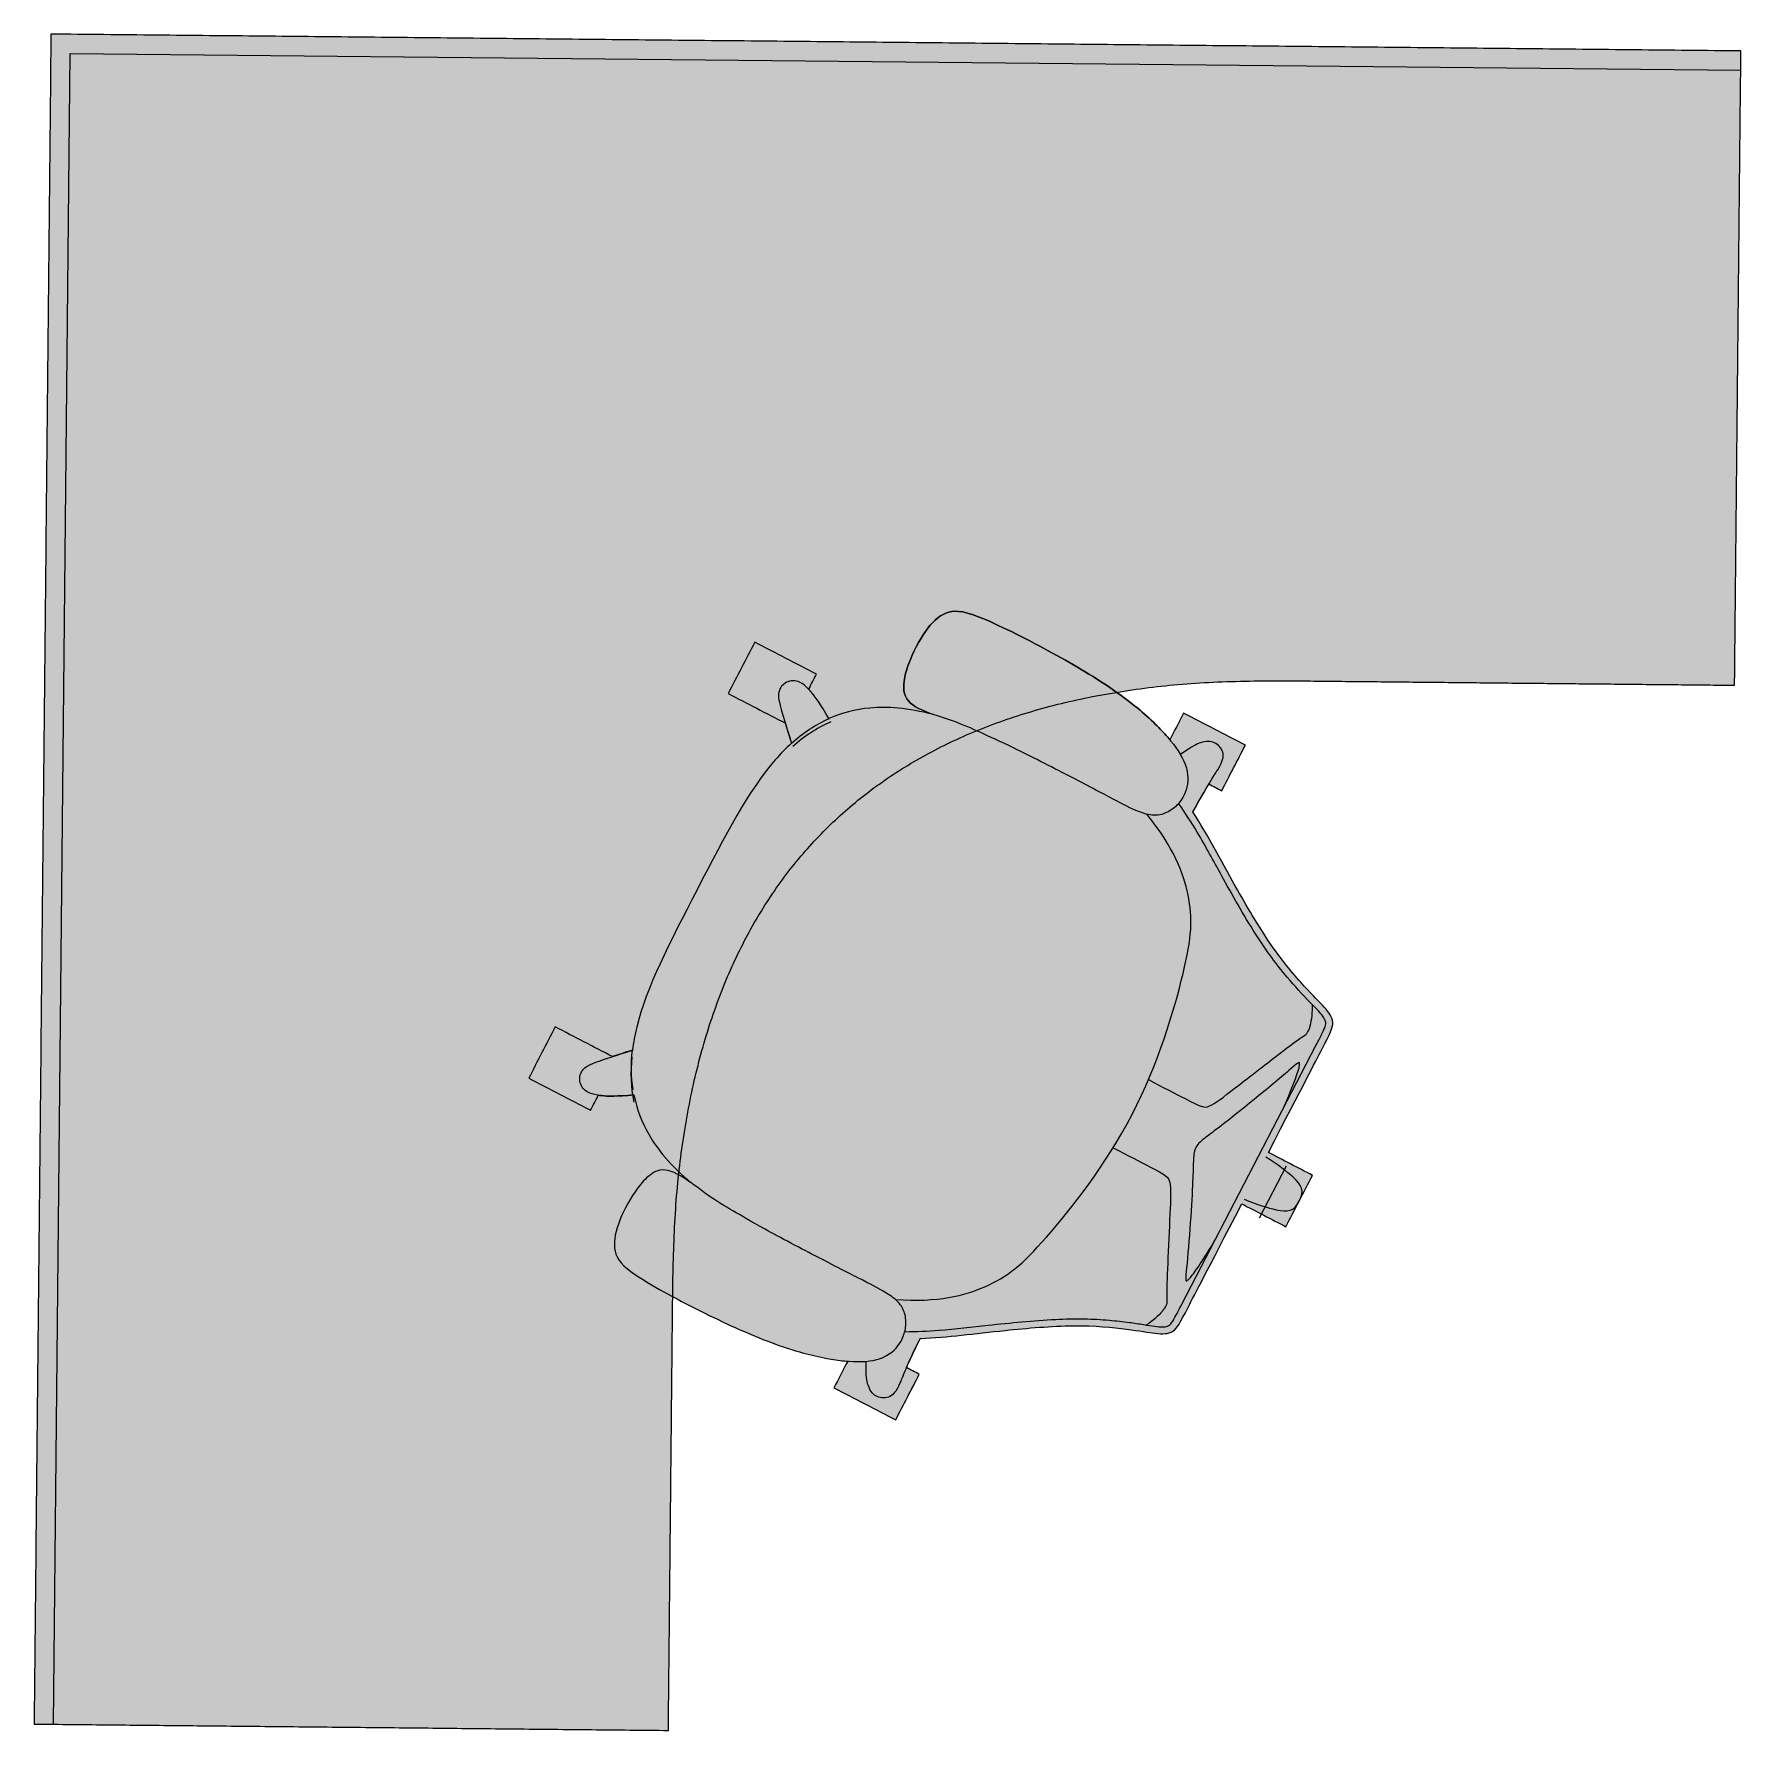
# Model space of a CAD drawing. Header units: metres. Extents: x -17 to 580, y -130 to 19.
# Drawn here: x 293.58 to 295.137, y -19.826 to -18.269 of the extents above; entities that cross this region are included whole.
import ezdxf

# ---------------------------------------------------------------- set-up
doc = ezdxf.new("R2010")
doc.units = ezdxf.units.M
doc.linetypes.add('Style Black Lines', pattern=[0])
doc.linetypes.add('Style Black Lines_2', pattern=[0])
doc.layers.add('Imported blocks', color=7, linetype='Continuous', true_color=0x7a8bf7)
doc.layers.add('Walls', color=7, linetype='Continuous', true_color=0xc7c7c7)

# ---------------------------------------------------------------- blocks, each defined once
blk = doc.blocks.new('Corner work desk_1')
at = {"layer": 'Imported blocks', "transparency": 33554483}
h = blk.add_hatch(color=256, dxfattribs=at)
edge = h.paths.add_edge_path(flags=0)
edge.add_spline(control_points=[(-0.7708, 0.7708), (-0.7708, 0), (-0.7708, -0.7708)], knot_values=[0, 0, 0, 1, 1, 1], degree=2, periodic=0)
edge.add_spline(control_points=[(-0.7708, -0.7708), (-0.762, -0.7708), (-0.7532, -0.7708)], knot_values=[0, 0, 0, 1, 1, 1], degree=2, periodic=0)
edge.add_spline(control_points=[(-0.7532, -0.7708), (-0.4727, -0.7708), (-0.1922, -0.7708)], knot_values=[0, 0, 0, 1, 1, 1], degree=2, periodic=0)
edge.add_spline(control_points=[(-0.1922, -0.7708), (-0.1922, -0.5643), (-0.1922, -0.3578)], knot_values=[0, 0, 0, 1, 1, 1], degree=2, periodic=0)
edge.add_spline(control_points=[(-0.1922, -0.3578), (-0.1922, 0.1922), (0.3578, 0.1922)], knot_values=[0, 0, 0, 1, 1, 1], degree=2, periodic=0)
edge.add_spline(control_points=[(0.3578, 0.1922), (0.5643, 0.1922), (0.7708, 0.1922)], knot_values=[0, 0, 0, 1, 1, 1], degree=2, periodic=0)
edge.add_spline(control_points=[(0.7708, 0.1922), (0.7708, 0.4727), (0.7708, 0.7532)], knot_values=[0, 0, 0, 1, 1, 1], degree=2, periodic=0)
edge.add_spline(control_points=[(0.7708, 0.7532), (0.7708, 0.762), (0.7708, 0.7708)], knot_values=[0, 0, 0, 1, 1, 1], degree=2, periodic=0)
edge.add_spline(control_points=[(0.7708, 0.7708), (0, 0.7708), (-0.7708, 0.7708)], knot_values=[0, 0, 0, 1, 1, 1], degree=2, periodic=0)
at = {"layer": 'Imported blocks', "linetype": 'Style Black Lines'}
blk.add_lwpolyline([(-0.7532, -0.7708), (-0.7532, 0.7532), (0.7708, 0.7532)], dxfattribs=at)
at = {"layer": 'Imported blocks'}
for points in [[(-0.7708, 0.7708), (-0.7708, 0), (-0.7708, -0.7708)], [(0.7708, 0.7708), (0, 0.7708), (-0.7708, 0.7708)], [(0.7708, 0.7532), (0.7708, 0.762), (0.7708, 0.7708)], [(0.7708, 0.1922), (0.7708, 0.4727), (0.7708, 0.7532)], [(-0.1922, -0.3578), (-0.1922, 0.1922), (0.3578, 0.1922)], [(0.3578, 0.1922), (0.5643, 0.1922), (0.7708, 0.1922)], [(-0.1922, -0.7708), (-0.1922, -0.5643), (-0.1922, -0.3578)], [(-0.7708, -0.7708), (-0.762, -0.7708), (-0.7532, -0.7708)], [(-0.7532, -0.7708), (-0.4727, -0.7708), (-0.1922, -0.7708)]]:
    blk.add_open_spline(points, degree=2, dxfattribs=at)
blk = doc.blocks.new('Office chair')
at = {"layer": 'Imported blocks', "transparency": 33554483}
h = blk.add_hatch(color=256, dxfattribs=at)
edge = h.paths.add_edge_path(flags=0)
edge.add_spline(control_points=[(0.3192, 0.0393), (0.3284, 0.0393), (0.3375, 0.0393), (0.3466, 0.0393)], knot_values=[0, 0, 0, 0, 1, 1, 1, 1], degree=3, periodic=0)
edge.add_spline(control_points=[(0.3466, 0.0393), (0.3466, 0.0605), (0.3466, 0.0817), (0.3466, 0.1028)], knot_values=[0, 0, 0, 0, 1, 1, 1, 1], degree=3, periodic=0)
edge.add_spline(control_points=[(0.3466, 0.1028), (0.331, 0.1028), (0.3154, 0.1028), (0.2998, 0.1028)], knot_values=[0, 0, 0, 0, 1, 1, 1, 1], degree=3, periodic=0)
edge.add_spline(control_points=[(0.2998, 0.1028), (0.2998, 0.0984), (0.2998, 0.094), (0.2998, 0.0895)], knot_values=[0, 0, 0, 0, 1, 1, 1, 1], degree=3, periodic=0)
edge.add_spline(control_points=[(0.2998, 0.0895), (0.2934, 0.0891), (0.2842, 0.0887), (0.2704, 0.0883)], knot_values=[0, 0, 0, 0, 1, 1, 1, 1], degree=3, periodic=0)
edge.add_spline(control_points=[(0.2704, 0.0883), (0.2574, 0.1111), (0.2441, 0.1297), (0.2281, 0.1541)], knot_values=[0, 0, 0, 0, 1, 1, 1, 1], degree=3, periodic=0)
edge.add_spline(control_points=[(0.2281, 0.1541), (0.2172, 0.1706), (0.2051, 0.1898), (0.1959, 0.2071)], knot_values=[0, 0, 0, 0, 1, 1, 1, 1], degree=3, periodic=0)
edge.add_spline(control_points=[(0.1959, 0.2071), (0.1867, 0.2245), (0.1804, 0.2401), (0.1762, 0.2516)], knot_values=[0, 0, 0, 0, 1, 1, 1, 1], degree=3, periodic=0)
edge.add_spline(control_points=[(0.1762, 0.2516), (0.172, 0.2632), (0.1698, 0.2706), (0.1675, 0.2767)], knot_values=[0, 0, 0, 0, 1, 1, 1, 1], degree=3, periodic=0)
edge.add_spline(control_points=[(0.1675, 0.2767), (0.1652, 0.2829), (0.1627, 0.2876), (0.1586, 0.29)], knot_values=[0, 0, 0, 0, 1, 1, 1, 1], degree=3, periodic=0)
edge.add_spline(control_points=[(0.1586, 0.29), (0.1544, 0.2924), (0.1485, 0.2924), (0.1328, 0.2924)], knot_values=[0, 0, 0, 0, 1, 1, 1, 1], degree=3, periodic=0)
edge.add_spline(control_points=[(0.1328, 0.2924), (0.1187, 0.2924), (0.0967, 0.2924), (0.0264, 0.2924)], knot_values=[0, 0, 0, 0, 1, 1, 1, 1], degree=3, periodic=0)
edge.add_spline(control_points=[(0.0264, 0.2924), (0.0264, 0.3075), (0.0264, 0.3227), (0.0264, 0.3378)], knot_values=[0, 0, 0, 0, 1, 1, 1, 1], degree=3, periodic=0)
edge.add_spline(control_points=[(0.0264, 0.3378), (0.0088, 0.3378), (-0.0088, 0.3378), (-0.0264, 0.3378)], knot_values=[0, 0, 0, 0, 1, 1, 1, 1], degree=3, periodic=0)
edge.add_spline(control_points=[(-0.0264, 0.3378), (-0.0264, 0.3227), (-0.0264, 0.3075), (-0.0264, 0.2924)], knot_values=[0, 0, 0, 0, 1, 1, 1, 1], degree=3, periodic=0)
edge.add_spline(control_points=[(-0.0264, 0.2924), (-0.0967, 0.2924), (-0.1187, 0.2924), (-0.1328, 0.2924)], knot_values=[0, 0, 0, 0, 1, 1, 1, 1], degree=3, periodic=0)
edge.add_spline(control_points=[(-0.1328, 0.2924), (-0.1485, 0.2924), (-0.1544, 0.2924), (-0.1586, 0.29)], knot_values=[0, 0, 0, 0, 1, 1, 1, 1], degree=3, periodic=0)
edge.add_spline(control_points=[(-0.1586, 0.29), (-0.1627, 0.2876), (-0.1652, 0.2829), (-0.1675, 0.2767)], knot_values=[0, 0, 0, 0, 1, 1, 1, 1], degree=3, periodic=0)
edge.add_spline(control_points=[(-0.1675, 0.2767), (-0.1698, 0.2706), (-0.172, 0.2632), (-0.1762, 0.2516)], knot_values=[0, 0, 0, 0, 1, 1, 1, 1], degree=3, periodic=0)
edge.add_spline(control_points=[(-0.1762, 0.2516), (-0.1804, 0.2401), (-0.1867, 0.2245), (-0.1959, 0.2071)], knot_values=[0, 0, 0, 0, 1, 1, 1, 1], degree=3, periodic=0)
edge.add_spline(control_points=[(-0.1959, 0.2071), (-0.2051, 0.1898), (-0.2172, 0.1706), (-0.2281, 0.1541)], knot_values=[0, 0, 0, 0, 1, 1, 1, 1], degree=3, periodic=0)
edge.add_spline(control_points=[(-0.2281, 0.1541), (-0.2441, 0.1297), (-0.2574, 0.1111), (-0.2704, 0.0883)], knot_values=[0, 0, 0, 0, 1, 1, 1, 1], degree=3, periodic=0)
edge.add_spline(control_points=[(-0.2704, 0.0883), (-0.2842, 0.0887), (-0.2934, 0.0891), (-0.2998, 0.0895)], knot_values=[0, 0, 0, 0, 1, 1, 1, 1], degree=3, periodic=0)
edge.add_spline(control_points=[(-0.2998, 0.0895), (-0.2998, 0.094), (-0.2998, 0.0984), (-0.2998, 0.1028)], knot_values=[0, 0, 0, 0, 1, 1, 1, 1], degree=3, periodic=0)
edge.add_spline(control_points=[(-0.2998, 0.1028), (-0.3154, 0.1028), (-0.331, 0.1028), (-0.3466, 0.1028)], knot_values=[0, 0, 0, 0, 1, 1, 1, 1], degree=3, periodic=0)
edge.add_spline(control_points=[(-0.3466, 0.1028), (-0.3466, 0.0817), (-0.3466, 0.0605), (-0.3466, 0.0393)], knot_values=[0, 0, 0, 0, 1, 1, 1, 1], degree=3, periodic=0)
edge.add_spline(control_points=[(-0.3466, 0.0393), (-0.3375, 0.0393), (-0.3284, 0.0393), (-0.3192, 0.0393)], knot_values=[0, 0, 0, 0, 1, 1, 1, 1], degree=3, periodic=0)
edge.add_spline(control_points=[(-0.3192, 0.0393), (-0.3196, 0.0384), (-0.32, 0.0375), (-0.3204, 0.0366)], knot_values=[0, 0, 0, 0, 1, 1, 1, 1], degree=3, periodic=0)
edge.add_spline(control_points=[(-0.3204, 0.0366), (-0.3223, 0.0317), (-0.3241, 0.0265), (-0.3257, 0.0213)], knot_values=[0, 0, 0, 0, 1, 1, 1, 1], degree=3, periodic=0)
edge.add_spline(control_points=[(-0.3257, 0.0213), (-0.3278, 0.0144), (-0.3296, 0.0074), (-0.3312, 0.0001)], knot_values=[0, 0, 0, 0, 1, 1, 1, 1], degree=3, periodic=0)
edge.add_spline(control_points=[(-0.3312, 0.0001), (-0.3333, -0.0098), (-0.335, -0.0201), (-0.3363, -0.0312)], knot_values=[0, 0, 0, 0, 1, 1, 1, 1], degree=3, periodic=0)
edge.add_spline(control_points=[(-0.3363, -0.0312), (-0.3386, -0.0504), (-0.3399, -0.0719), (-0.3403, -0.0966)], knot_values=[0, 0, 0, 0, 1, 1, 1, 1], degree=3, periodic=0)
edge.add_spline(control_points=[(-0.3403, -0.0966), (-0.3408, -0.1213), (-0.3404, -0.1492), (-0.3386, -0.1665)], knot_values=[0, 0, 0, 0, 1, 1, 1, 1], degree=3, periodic=0)
edge.add_spline(control_points=[(-0.3386, -0.1665), (-0.3367, -0.1838), (-0.3334, -0.1905), (-0.3278, -0.1952)], knot_values=[0, 0, 0, 0, 1, 1, 1, 1], degree=3, periodic=0)
edge.add_spline(control_points=[(-0.3278, -0.1952), (-0.3222, -0.1999), (-0.3144, -0.2027), (-0.3044, -0.204)], knot_values=[0, 0, 0, 0, 1, 1, 1, 1], degree=3, periodic=0)
edge.add_spline(control_points=[(-0.3044, -0.204), (-0.2944, -0.2054), (-0.2822, -0.2054), (-0.2713, -0.204)], knot_values=[0, 0, 0, 0, 1, 1, 1, 1], degree=3, periodic=0)
edge.add_spline(control_points=[(-0.2713, -0.204), (-0.2654, -0.2033), (-0.2599, -0.2021), (-0.2552, -0.2005)], knot_values=[0, 0, 0, 0, 1, 1, 1, 1], degree=3, periodic=0)
edge.add_spline(control_points=[(-0.2552, -0.2005), (-0.2513, -0.1991), (-0.2479, -0.1973), (-0.2454, -0.195)], knot_values=[0, 0, 0, 0, 1, 1, 1, 1], degree=3, periodic=0)
edge.add_spline(control_points=[(-0.2454, -0.195), (-0.24, -0.1901), (-0.2388, -0.1831), (-0.2393, -0.1739)], knot_values=[0, 0, 0, 0, 1, 1, 1, 1], degree=3, periodic=0)
edge.add_spline(control_points=[(-0.2393, -0.1739), (-0.2395, -0.1702), (-0.24, -0.1663), (-0.2406, -0.1622)], knot_values=[0, 0, 0, 0, 1, 1, 1, 1], degree=3, periodic=0)
edge.add_spline(control_points=[(-0.2406, -0.1622), (-0.2348, -0.1868), (-0.2279, -0.2032), (-0.219, -0.217)], knot_values=[0, 0, 0, 0, 1, 1, 1, 1], degree=3, periodic=0)
edge.add_spline(control_points=[(-0.219, -0.217), (-0.2118, -0.2282), (-0.2032, -0.2377), (-0.1933, -0.2456)], knot_values=[0, 0, 0, 0, 1, 1, 1, 1], degree=3, periodic=0)
edge.add_spline(control_points=[(-0.1933, -0.2456), (-0.2017, -0.2587), (-0.2053, -0.2659), (-0.2075, -0.2716)], knot_values=[0, 0, 0, 0, 1, 1, 1, 1], degree=3, periodic=0)
edge.add_spline(control_points=[(-0.2075, -0.2716), (-0.2079, -0.2725), (-0.2082, -0.2734), (-0.2085, -0.2743)], knot_values=[0, 0, 0, 0, 1, 1, 1, 1], degree=3, periodic=0)
edge.add_spline(control_points=[(-0.2085, -0.2743), (-0.2137, -0.2743), (-0.2189, -0.2743), (-0.224, -0.2743)], knot_values=[0, 0, 0, 0, 1, 1, 1, 1], degree=3, periodic=0)
edge.add_spline(control_points=[(-0.224, -0.2743), (-0.224, -0.2955), (-0.224, -0.3166), (-0.224, -0.3378)], knot_values=[0, 0, 0, 0, 1, 1, 1, 1], degree=3, periodic=0)
edge.add_spline(control_points=[(-0.224, -0.3378), (-0.2065, -0.3378), (-0.1889, -0.3378), (-0.1713, -0.3378)], knot_values=[0, 0, 0, 0, 1, 1, 1, 1], degree=3, periodic=0)
edge.add_spline(control_points=[(-0.1713, -0.3378), (-0.1713, -0.3182), (-0.1713, -0.2986), (-0.1713, -0.279)], knot_values=[0, 0, 0, 0, 1, 1, 1, 1], degree=3, periodic=0)
edge.add_spline(control_points=[(-0.1713, -0.279), (-0.1677, -0.2755), (-0.1632, -0.2711), (-0.1576, -0.2656)], knot_values=[0, 0, 0, 0, 1, 1, 1, 1], degree=3, periodic=0)
edge.add_spline(control_points=[(-0.1576, -0.2656), (-0.1512, -0.268), (-0.1444, -0.2701), (-0.1372, -0.2718)], knot_values=[0, 0, 0, 0, 1, 1, 1, 1], degree=3, periodic=0)
edge.add_spline(control_points=[(-0.1372, -0.2718), (-0.1012, -0.2806), (-0.0562, -0.2806), (0, -0.2806)], knot_values=[0, 0, 0, 0, 1, 1, 1, 1], degree=3, periodic=0)
edge.add_spline(control_points=[(0, -0.2806), (0.0562, -0.2806), (0.1012, -0.2806), (0.1372, -0.2718)], knot_values=[0, 0, 0, 0, 1, 1, 1, 1], degree=3, periodic=0)
edge.add_spline(control_points=[(0.1372, -0.2718), (0.1444, -0.2701), (0.1512, -0.268), (0.1576, -0.2656)], knot_values=[0, 0, 0, 0, 1, 1, 1, 1], degree=3, periodic=0)
edge.add_spline(control_points=[(0.1576, -0.2656), (0.1632, -0.2711), (0.1677, -0.2755), (0.1713, -0.279)], knot_values=[0, 0, 0, 0, 1, 1, 1, 1], degree=3, periodic=0)
edge.add_spline(control_points=[(0.1713, -0.279), (0.1713, -0.2986), (0.1713, -0.3182), (0.1713, -0.3378)], knot_values=[0, 0, 0, 0, 1, 1, 1, 1], degree=3, periodic=0)
edge.add_spline(control_points=[(0.1713, -0.3378), (0.1889, -0.3378), (0.2065, -0.3378), (0.224, -0.3378)], knot_values=[0, 0, 0, 0, 1, 1, 1, 1], degree=3, periodic=0)
edge.add_spline(control_points=[(0.224, -0.3378), (0.224, -0.3166), (0.224, -0.2955), (0.224, -0.2743)], knot_values=[0, 0, 0, 0, 1, 1, 1, 1], degree=3, periodic=0)
edge.add_spline(control_points=[(0.224, -0.2743), (0.2189, -0.2743), (0.2137, -0.2743), (0.2085, -0.2743)], knot_values=[0, 0, 0, 0, 1, 1, 1, 1], degree=3, periodic=0)
edge.add_spline(control_points=[(0.2085, -0.2743), (0.2082, -0.2734), (0.2079, -0.2725), (0.2075, -0.2716)], knot_values=[0, 0, 0, 0, 1, 1, 1, 1], degree=3, periodic=0)
edge.add_spline(control_points=[(0.2075, -0.2716), (0.2053, -0.2659), (0.2017, -0.2587), (0.1933, -0.2456)], knot_values=[0, 0, 0, 0, 1, 1, 1, 1], degree=3, periodic=0)
edge.add_spline(control_points=[(0.1933, -0.2456), (0.2032, -0.2377), (0.2118, -0.2282), (0.219, -0.217)], knot_values=[0, 0, 0, 0, 1, 1, 1, 1], degree=3, periodic=0)
edge.add_spline(control_points=[(0.219, -0.217), (0.2279, -0.2032), (0.2348, -0.1868), (0.2406, -0.1622)], knot_values=[0, 0, 0, 0, 1, 1, 1, 1], degree=3, periodic=0)
edge.add_spline(control_points=[(0.2406, -0.1622), (0.24, -0.1663), (0.2395, -0.1702), (0.2393, -0.1739)], knot_values=[0, 0, 0, 0, 1, 1, 1, 1], degree=3, periodic=0)
edge.add_spline(control_points=[(0.2393, -0.1739), (0.2388, -0.1831), (0.24, -0.1901), (0.2454, -0.195)], knot_values=[0, 0, 0, 0, 1, 1, 1, 1], degree=3, periodic=0)
edge.add_spline(control_points=[(0.2454, -0.195), (0.2479, -0.1973), (0.2513, -0.1991), (0.2552, -0.2005)], knot_values=[0, 0, 0, 0, 1, 1, 1, 1], degree=3, periodic=0)
edge.add_spline(control_points=[(0.2552, -0.2005), (0.2599, -0.2021), (0.2654, -0.2033), (0.2713, -0.204)], knot_values=[0, 0, 0, 0, 1, 1, 1, 1], degree=3, periodic=0)
edge.add_spline(control_points=[(0.2713, -0.204), (0.2822, -0.2054), (0.2944, -0.2054), (0.3044, -0.204)], knot_values=[0, 0, 0, 0, 1, 1, 1, 1], degree=3, periodic=0)
edge.add_spline(control_points=[(0.3044, -0.204), (0.3144, -0.2027), (0.3222, -0.1999), (0.3278, -0.1952)], knot_values=[0, 0, 0, 0, 1, 1, 1, 1], degree=3, periodic=0)
edge.add_spline(control_points=[(0.3278, -0.1952), (0.3334, -0.1905), (0.3367, -0.1838), (0.3386, -0.1665)], knot_values=[0, 0, 0, 0, 1, 1, 1, 1], degree=3, periodic=0)
edge.add_spline(control_points=[(0.3386, -0.1665), (0.3404, -0.1492), (0.3408, -0.1213), (0.3403, -0.0966)], knot_values=[0, 0, 0, 0, 1, 1, 1, 1], degree=3, periodic=0)
edge.add_spline(control_points=[(0.3403, -0.0966), (0.3399, -0.0719), (0.3386, -0.0504), (0.3363, -0.0312)], knot_values=[0, 0, 0, 0, 1, 1, 1, 1], degree=3, periodic=0)
edge.add_spline(control_points=[(0.3363, -0.0312), (0.335, -0.0201), (0.3333, -0.0098), (0.3312, 0.0001)], knot_values=[0, 0, 0, 0, 1, 1, 1, 1], degree=3, periodic=0)
edge.add_spline(control_points=[(0.3312, 0.0001), (0.3296, 0.0074), (0.3278, 0.0144), (0.3257, 0.0213)], knot_values=[0, 0, 0, 0, 1, 1, 1, 1], degree=3, periodic=0)
edge.add_spline(control_points=[(0.3257, 0.0213), (0.3241, 0.0265), (0.3223, 0.0317), (0.3204, 0.0366)], knot_values=[0, 0, 0, 0, 1, 1, 1, 1], degree=3, periodic=0)
edge.add_spline(control_points=[(0.3204, 0.0366), (0.32, 0.0375), (0.3196, 0.0384), (0.3192, 0.0393)], knot_values=[0, 0, 0, 0, 1, 1, 1, 1], degree=3, periodic=0)
at = {"layer": 'Imported blocks', "linetype": 'Style Black Lines_2'}
blk.add_lwpolyline([(-0.0227, 0.3124), (0.0306, 0.3124)], dxfattribs=at)
at = {"layer": 'Imported blocks', "linetype": 'Style Black Lines'}
blk.add_lwpolyline([(0.1328, 0.286), (-0.1328, 0.286)], dxfattribs=at)
for points in [[(-0.1576, -0.2656, -0.079248), (-0.1937, -0.2453)], [(0.1896, -0.2484, -0.069164), (0.1576, -0.2656)]]:
    blk.add_lwpolyline(points, format="xyb", dxfattribs=at)
at = {"layer": 'Imported blocks'}
for centre, major_axis, start_param, end_param in [((-0.11, -0.1374), (0, 0.1341), 2.472922, 2.788698), ((0.1174, -0.1365), (0, 0.1351), 3.495677, 3.809074)]:
    blk.add_ellipse(centre, major_axis=major_axis, ratio=0.980097, start_param=start_param, end_param=end_param, dxfattribs=at)
for points in [[(0.0264, 0.3378), (0.0088, 0.3378), (-0.0088, 0.3378), (-0.0264, 0.3378)], [(-0.0264, 0.3378), (-0.0264, 0.3227), (-0.0264, 0.3075), (-0.0264, 0.2924)], [(0, 0.3378), (-0.0107, 0.3378), (-0.0138, 0.3333), (-0.0167, 0.3227)], [(0.0167, 0.3227), (0.0138, 0.3333), (0.0107, 0.3378), (0, 0.3378)], [(0.0264, 0.2924), (0.0264, 0.3075), (0.0264, 0.3227), (0.0264, 0.3378)], [(-0.0167, 0.3227), (-0.0187, 0.3153), (-0.0206, 0.305), (-0.0216, 0.2924)], [(0.0216, 0.2924), (0.0206, 0.305), (0.0187, 0.3153), (0.0167, 0.3227)], [(-0.1586, 0.29), (-0.1627, 0.2876), (-0.1652, 0.2829), (-0.1675, 0.2767)], [(-0.1565, 0.2836), (-0.1577, 0.2826), (-0.1585, 0.2813), (-0.1592, 0.2799)], [(-0.1328, 0.2924), (-0.1485, 0.2924), (-0.1544, 0.2924), (-0.1586, 0.29)], [(-0.1546, 0.2849), (-0.1553, 0.2846), (-0.1559, 0.2841), (-0.1565, 0.2836)], [(-0.1523, 0.2855), (-0.1531, 0.2853), (-0.1539, 0.2852), (-0.1546, 0.2849)], [(-0.1482, 0.2858), (-0.1496, 0.2858), (-0.1509, 0.2857), (-0.1523, 0.2855)], [(-0.1328, 0.286), (-0.1379, 0.286), (-0.1431, 0.2861), (-0.1482, 0.2858)], [(-0.0264, 0.2924), (-0.0967, 0.2924), (-0.1187, 0.2924), (-0.1328, 0.2924)], [(-0.1111, 0.2806), (-0.114, 0.2793), (-0.1104, 0.2782), (-0.1012, 0.2745)], [(-0.1077, 0.2817), (-0.1093, 0.2813), (-0.1104, 0.281), (-0.1111, 0.2806)], [(-0.0665, 0.286), (-0.0873, 0.2849), (-0.1013, 0.2831), (-0.1077, 0.2817)], [(0.1328, 0.2924), (0.1187, 0.2924), (0.0967, 0.2924), (0.0264, 0.2924)], [(0.1077, 0.2817), (0.1013, 0.2831), (0.0873, 0.2849), (0.0665, 0.286)], [(0.1012, 0.2745), (0.1104, 0.2782), (0.114, 0.2793), (0.1111, 0.2806)], [(0.1111, 0.2806), (0.1104, 0.281), (0.1093, 0.2813), (0.1077, 0.2817)], [(0.1586, 0.29), (0.1544, 0.2924), (0.1485, 0.2924), (0.1328, 0.2924)], [(0.1482, 0.2858), (0.1431, 0.2861), (0.1379, 0.286), (0.1328, 0.286)], [(0.1523, 0.2855), (0.1509, 0.2857), (0.1496, 0.2858), (0.1482, 0.2858)], [(0.1546, 0.2849), (0.1539, 0.2852), (0.1531, 0.2853), (0.1523, 0.2855)], [(0.1565, 0.2836), (0.1559, 0.2841), (0.1553, 0.2846), (0.1546, 0.2849)], [(0.1592, 0.2799), (0.1585, 0.2813), (0.1577, 0.2826), (0.1565, 0.2836)], [(0.1675, 0.2767), (0.1652, 0.2829), (0.1627, 0.2876), (0.1586, 0.29)], [(-0.1675, 0.2767), (-0.1698, 0.2706), (-0.172, 0.2632), (-0.1762, 0.2516)], [(-0.162, 0.2735), (-0.1632, 0.2702), (-0.1642, 0.267), (-0.1653, 0.2637)], [(-0.1465, 0.2731), (-0.1522, 0.2719), (-0.1588, 0.2693), (-0.1645, 0.2661)], [(-0.1592, 0.2799), (-0.1603, 0.2778), (-0.1612, 0.2757), (-0.162, 0.2735)], [(-0.1434, 0.2736), (-0.1443, 0.2735), (-0.1454, 0.2733), (-0.1465, 0.2731)], [(-0.1322, 0.2702), (-0.1372, 0.2729), (-0.1382, 0.2743), (-0.1434, 0.2736)], [(-0.1058, 0.2575), (-0.1183, 0.2633), (-0.1273, 0.2674), (-0.1322, 0.2702)], [(-0.1012, 0.2745), (-0.0919, 0.2708), (-0.077, 0.2646), (-0.0633, 0.2586)], [(0.0633, 0.2586), (0.077, 0.2646), (0.0919, 0.2708), (0.1012, 0.2745)], [(0.1058, 0.2575), (0.1183, 0.2633), (0.1273, 0.2674), (0.1322, 0.2702)], [(0.1322, 0.2702), (0.1372, 0.2729), (0.1382, 0.2743), (0.1434, 0.2736)], [(0.1434, 0.2736), (0.1443, 0.2735), (0.1454, 0.2733), (0.1465, 0.2731)], [(0.1465, 0.2731), (0.1522, 0.2719), (0.1588, 0.2693), (0.1645, 0.2661)], [(0.162, 0.2735), (0.1612, 0.2757), (0.1603, 0.2778), (0.1592, 0.2799)], [(0.1653, 0.2637), (0.1642, 0.267), (0.1632, 0.2702), (0.162, 0.2735)], [(0.1762, 0.2516), (0.172, 0.2632), (0.1698, 0.2706), (0.1675, 0.2767)], [(-0.1762, 0.2516), (-0.1804, 0.2401), (-0.1867, 0.2245), (-0.1959, 0.2071)], [(-0.1653, 0.2637), (-0.1686, 0.2537), (-0.1722, 0.2438), (-0.1762, 0.2341)], [(-0.0647, 0.2384), (-0.0771, 0.2441), (-0.0932, 0.2516), (-0.1058, 0.2575)], [(-0.0633, 0.2586), (-0.0496, 0.2527), (-0.0371, 0.2471), (-0.0289, 0.2432)], [(0.0289, 0.2432), (0.0371, 0.2471), (0.0496, 0.2527), (0.0633, 0.2586)], [(0.0647, 0.2384), (0.0771, 0.2441), (0.0932, 0.2516), (0.1058, 0.2575)], [(0.1696, 0.2511), (0.1681, 0.2553), (0.1667, 0.2595), (0.1653, 0.2637)], [(0.1762, 0.2341), (0.1739, 0.2397), (0.1717, 0.2454), (0.1696, 0.2511)], [(0.1959, 0.2071), (0.1867, 0.2245), (0.1804, 0.2401), (0.1762, 0.2516)], [(-0.1762, 0.2341), (-0.1791, 0.227), (-0.1822, 0.2201), (-0.1856, 0.2133)], [(-0.0393, 0.2252), (-0.0436, 0.2288), (-0.0523, 0.2327), (-0.0647, 0.2384)], [(-0.0289, 0.2432), (-0.0206, 0.2394), (-0.0164, 0.2374), (-0.0124, 0.2354)], [(-0.0124, 0.2354), (-0.0083, 0.2335), (-0.0042, 0.2316), (0, 0.2316)], [(0, 0.2316), (0.0042, 0.2316), (0.0083, 0.2335), (0.0124, 0.2354)], [(0.0124, 0.2354), (0.0164, 0.2374), (0.0206, 0.2394), (0.0289, 0.2432)], [(0.0393, 0.2252), (0.0436, 0.2288), (0.0523, 0.2327), (0.0647, 0.2384)], [(0.1856, 0.2133), (0.1822, 0.2201), (0.1791, 0.227), (0.1762, 0.2341)], [(-0.035, 0.2023), (-0.035, 0.2185), (-0.035, 0.2217), (-0.0393, 0.2252)], [(0.035, 0.2023), (0.035, 0.2185), (0.035, 0.2217), (0.0393, 0.2252)], [(-0.1959, 0.2071), (-0.2051, 0.1898), (-0.2172, 0.1706), (-0.2281, 0.1541)], [(-0.1856, 0.2133), (-0.1895, 0.2054), (-0.1937, 0.1978), (-0.1981, 0.1902)], [(0.1981, 0.1902), (0.1937, 0.1978), (0.1895, 0.2054), (0.1856, 0.2133)], [(0.2281, 0.1541), (0.2172, 0.1706), (0.2051, 0.1898), (0.1959, 0.2071)], [(-0.1981, 0.1902), (-0.2084, 0.1724), (-0.2197, 0.1552), (-0.2311, 0.1381)], [(-0.035, 0.1646), (-0.035, 0.1794), (-0.035, 0.193), (-0.035, 0.2023)], [(0.035, 0.1646), (0.035, 0.1794), (0.035, 0.193), (0.035, 0.2023)], [(0.2311, 0.1381), (0.2197, 0.1552), (0.2084, 0.1724), (0.1981, 0.1902)], [(0, 0.166), (-0.0519, 0.166), (-0.1023, 0.1564), (-0.1354, 0.1482)], [(0.1354, 0.1482), (0.1023, 0.1564), (0.0519, 0.166), (0, 0.166)], [(-0.2281, 0.1541), (-0.2441, 0.1297), (-0.2574, 0.1111), (-0.2704, 0.0883)], [(-0.1354, 0.1482), (-0.1685, 0.14), (-0.1842, 0.1332), (-0.2013, 0.1192)], [(0.2013, 0.1192), (0.1842, 0.1332), (0.1685, 0.14), (0.1354, 0.1482)], [(0.2704, 0.0883), (0.2574, 0.1111), (0.2441, 0.1297), (0.2281, 0.1541)], [(-0.2311, 0.1381), (-0.2394, 0.1256), (-0.2479, 0.1132), (-0.2558, 0.1004)], [(0.2558, 0.1004), (0.2479, 0.1132), (0.2394, 0.1256), (0.2311, 0.1381)], [(-0.2013, 0.1192), (-0.2169, 0.1065), (-0.2337, 0.0879), (-0.2493, 0.0521)], [(0.2493, 0.0521), (0.2337, 0.0879), (0.2169, 0.1065), (0.2013, 0.1192)], [(-0.2998, 0.1028), (-0.3154, 0.1028), (-0.331, 0.1028), (-0.3466, 0.1028)], [(-0.3466, 0.1028), (-0.3466, 0.0817), (-0.3466, 0.0605), (-0.3466, 0.0393)], [(-0.2998, 0.0895), (-0.2998, 0.094), (-0.2998, 0.0984), (-0.2998, 0.1028)], [(-0.2558, 0.1004), (-0.2613, 0.0915), (-0.2665, 0.0824), (-0.2714, 0.0731)], [(0.2714, 0.0731), (0.2665, 0.0824), (0.2613, 0.0915), (0.2558, 0.1004)], [(0.3466, 0.1028), (0.331, 0.1028), (0.3154, 0.1028), (0.2998, 0.1028)], [(0.2998, 0.1028), (0.2998, 0.0984), (0.2998, 0.094), (0.2998, 0.0895)], [(0.3466, 0.0393), (0.3466, 0.0605), (0.3466, 0.0817), (0.3466, 0.1028)], [(-0.3313, 0.0874), (-0.3342, 0.0847), (-0.3357, 0.0805), (-0.3355, 0.0767)], [(-0.3151, 0.0908), (-0.324, 0.0915), (-0.3284, 0.0901), (-0.3313, 0.0874)], [(-0.2704, 0.0883), (-0.3035, 0.0893), (-0.31, 0.0904), (-0.3151, 0.0908)], [(-0.2704, 0.0883), (-0.2842, 0.0887), (-0.2934, 0.0891), (-0.2998, 0.0895)], [(0.2704, 0.0883), (0.3035, 0.0893), (0.31, 0.0904), (0.3151, 0.0908)], [(0.2998, 0.0895), (0.2934, 0.0891), (0.2842, 0.0887), (0.2704, 0.0883)], [(0.3151, 0.0908), (0.324, 0.0915), (0.3284, 0.0901), (0.3313, 0.0874)], [(0.3313, 0.0874), (0.3342, 0.0847), (0.3357, 0.0805), (0.3355, 0.0767)], [(-0.3355, 0.0767), (-0.3353, 0.0729), (-0.3334, 0.0693), (-0.3296, 0.0655)], [(-0.3296, 0.0655), (-0.3272, 0.0631), (-0.3241, 0.0606), (-0.3117, 0.0542)], [(-0.3058, 0.0621), (-0.3042, 0.0639), (-0.3025, 0.0654), (-0.3008, 0.0667)], [(-0.3008, 0.0667), (-0.2944, 0.0717), (-0.2873, 0.0739), (-0.2806, 0.0741)], [(-0.2806, 0.0741), (-0.2797, 0.0741), (-0.2788, 0.0741), (-0.2779, 0.074)], [(-0.2779, 0.074), (-0.2737, 0.0738), (-0.2696, 0.0729), (-0.266, 0.0714)], [(-0.266, 0.0714), (-0.2618, 0.0696), (-0.2581, 0.0671), (-0.2555, 0.0642)], [(-0.2555, 0.0642), (-0.2521, 0.0605), (-0.2502, 0.0561), (-0.2491, 0.0513)], [(0.2555, 0.0642), (0.2521, 0.0605), (0.2502, 0.0561), (0.2491, 0.0513)], [(0.266, 0.0714), (0.2618, 0.0696), (0.2581, 0.0671), (0.2555, 0.0642)], [(0.2779, 0.074), (0.2737, 0.0738), (0.2696, 0.0729), (0.266, 0.0714)], [(0.2806, 0.0741), (0.2797, 0.0741), (0.2788, 0.0741), (0.2779, 0.074)], [(0.3008, 0.0667), (0.2944, 0.0717), (0.2873, 0.0739), (0.2806, 0.0741)], [(0.3058, 0.0621), (0.3042, 0.0639), (0.3025, 0.0654), (0.3008, 0.0667)], [(0.3296, 0.0655), (0.3272, 0.0631), (0.3241, 0.0606), (0.3117, 0.0542)], [(0.3355, 0.0767), (0.3353, 0.0729), (0.3334, 0.0693), (0.3296, 0.0655)], [(-0.3204, 0.0366), (-0.3163, 0.0468), (-0.3115, 0.0558), (-0.3058, 0.0621)], [(-0.2491, 0.0513), (-0.2486, 0.0491), (-0.2483, 0.0467), (-0.248, 0.0443)], [(0.2491, 0.0513), (0.2486, 0.0491), (0.2483, 0.0467), (0.248, 0.0443)], [(0.3204, 0.0366), (0.3163, 0.0468), (0.3115, 0.0558), (0.3058, 0.0621)], [(-0.3466, 0.0393), (-0.3375, 0.0393), (-0.3284, 0.0393), (-0.3192, 0.0393)], [(-0.3204, 0.0366), (-0.3223, 0.0317), (-0.3241, 0.0265), (-0.3257, 0.0213)], [(-0.3257, 0.0213), (-0.3241, 0.0265), (-0.3223, 0.0317), (-0.3204, 0.0366)], [(-0.3192, 0.0393), (-0.3196, 0.0384), (-0.32, 0.0375), (-0.3204, 0.0366)], [(-0.248, 0.0443), (-0.2472, 0.0369), (-0.2473, 0.029), (-0.2474, 0.0176)], [(0.248, 0.0443), (0.2472, 0.0369), (0.2473, 0.029), (0.2474, 0.0176)], [(0.3192, 0.0393), (0.3284, 0.0393), (0.3375, 0.0393), (0.3466, 0.0393)], [(0.3204, 0.0366), (0.32, 0.0375), (0.3196, 0.0384), (0.3192, 0.0393)], [(0.3257, 0.0213), (0.3241, 0.0265), (0.3223, 0.0317), (0.3204, 0.0366)], [(0.3257, 0.0213), (0.3241, 0.0265), (0.3223, 0.0317), (0.3204, 0.0366)], [(-0.3257, 0.0213), (-0.3278, 0.0144), (-0.3296, 0.0074), (-0.3312, 0.0001)], [(-0.3312, 0.0001), (-0.3296, 0.0074), (-0.3278, 0.0144), (-0.3257, 0.0213)], [(-0.2474, 0.0176), (-0.2475, 0.0062), (-0.2476, -0.0088), (-0.2476, -0.0272)], [(0.2474, 0.0176), (0.2475, 0.0062), (0.2476, -0.0088), (0.2476, -0.0272)], [(0.3312, 0.0001), (0.3296, 0.0074), (0.3278, 0.0144), (0.3257, 0.0213)], [(0.3312, 0.0001), (0.3296, 0.0074), (0.3278, 0.0144), (0.3257, 0.0213)], [(-0.3312, 0.0001), (-0.3333, -0.0098), (-0.335, -0.0201), (-0.3363, -0.0312)], [(-0.3363, -0.0312), (-0.335, -0.0201), (-0.3333, -0.0098), (-0.3312, 0.0001)], [(0.3363, -0.0312), (0.335, -0.0201), (0.3333, -0.0098), (0.3312, 0.0001)], [(0.3363, -0.0312), (0.335, -0.0201), (0.3333, -0.0098), (0.3312, 0.0001)], [(-0.2476, -0.0272), (-0.2476, -0.0456), (-0.2474, -0.0675), (-0.247, -0.0831)], [(0.2476, -0.0272), (0.2476, -0.0456), (0.2474, -0.0675), (0.247, -0.0831)], [(-0.3363, -0.0312), (-0.3386, -0.0504), (-0.3399, -0.0719), (-0.3403, -0.0966)], [(-0.3403, -0.0966), (-0.3399, -0.0719), (-0.3386, -0.0504), (-0.3363, -0.0312)], [(0.3403, -0.0966), (0.3399, -0.0719), (0.3386, -0.0504), (0.3363, -0.0312)], [(0.3403, -0.0966), (0.3399, -0.0719), (0.3386, -0.0504), (0.3363, -0.0312)], [(-0.247, -0.0831), (-0.2466, -0.0987), (-0.2461, -0.1079), (-0.2457, -0.1167)], [(0.247, -0.0831), (0.2466, -0.0987), (0.2461, -0.1079), (0.2457, -0.1167)], [(-0.3403, -0.0966), (-0.3408, -0.1213), (-0.3404, -0.1492), (-0.3386, -0.1665)], [(-0.3386, -0.1665), (-0.3404, -0.1492), (-0.3408, -0.1213), (-0.3403, -0.0966)], [(0.3386, -0.1665), (0.3404, -0.1492), (0.3408, -0.1213), (0.3403, -0.0966)], [(0.3386, -0.1665), (0.3404, -0.1492), (0.3408, -0.1213), (0.3403, -0.0966)], [(-0.2457, -0.1167), (-0.2452, -0.1255), (-0.2447, -0.1338), (-0.2434, -0.1436)], [(0.2457, -0.1167), (0.2452, -0.1255), (0.2447, -0.1338), (0.2434, -0.1436)], [(-0.2434, -0.1436), (-0.242, -0.1534), (-0.2398, -0.1647), (-0.2393, -0.1739)], [(0.2434, -0.1436), (0.242, -0.1534), (0.2398, -0.1647), (0.2393, -0.1739)], [(-0.3386, -0.1665), (-0.3367, -0.1838), (-0.3334, -0.1905), (-0.3278, -0.1952)], [(-0.3278, -0.1952), (-0.3334, -0.1905), (-0.3367, -0.1838), (-0.3386, -0.1665)], [(-0.2393, -0.1739), (-0.2395, -0.1702), (-0.24, -0.1663), (-0.2406, -0.1622)], [(-0.2406, -0.1622), (-0.2348, -0.1868), (-0.2279, -0.2032), (-0.219, -0.217)], [(0.219, -0.217), (0.2279, -0.2032), (0.2348, -0.1868), (0.2406, -0.1622)], [(0.2406, -0.1622), (0.24, -0.1663), (0.2395, -0.1702), (0.2393, -0.1739)], [(0.3278, -0.1952), (0.3334, -0.1905), (0.3367, -0.1838), (0.3386, -0.1665)], [(0.3278, -0.1952), (0.3334, -0.1905), (0.3367, -0.1838), (0.3386, -0.1665)], [(-0.2454, -0.195), (-0.24, -0.1901), (-0.2388, -0.1831), (-0.2393, -0.1739)], [(-0.2393, -0.1739), (-0.2388, -0.1831), (-0.24, -0.1901), (-0.2454, -0.195)], [(0.2393, -0.1739), (0.2388, -0.1831), (0.24, -0.1901), (0.2454, -0.195)], [(0.2393, -0.1739), (0.2388, -0.1831), (0.24, -0.1901), (0.2454, -0.195)], [(-0.3278, -0.1952), (-0.3222, -0.1999), (-0.3144, -0.2027), (-0.3044, -0.204)], [(-0.3044, -0.204), (-0.3144, -0.2027), (-0.3222, -0.1999), (-0.3278, -0.1952)], [(-0.2713, -0.204), (-0.2654, -0.2033), (-0.2599, -0.2021), (-0.2552, -0.2005)], [(-0.2552, -0.2005), (-0.2599, -0.2021), (-0.2654, -0.2033), (-0.2713, -0.204)], [(-0.2552, -0.2005), (-0.2513, -0.1991), (-0.2479, -0.1973), (-0.2454, -0.195)], [(-0.2454, -0.195), (-0.2479, -0.1973), (-0.2513, -0.1991), (-0.2552, -0.2005)], [(0.2454, -0.195), (0.2479, -0.1973), (0.2513, -0.1991), (0.2552, -0.2005)], [(0.2454, -0.195), (0.2479, -0.1973), (0.2513, -0.1991), (0.2552, -0.2005)], [(0.2552, -0.2005), (0.2599, -0.2021), (0.2654, -0.2033), (0.2713, -0.204)], [(0.2552, -0.2005), (0.2599, -0.2021), (0.2654, -0.2033), (0.2713, -0.204)], [(0.3044, -0.204), (0.3144, -0.2027), (0.3222, -0.1999), (0.3278, -0.1952)], [(0.3044, -0.204), (0.3144, -0.2027), (0.3222, -0.1999), (0.3278, -0.1952)], [(-0.3044, -0.204), (-0.2944, -0.2054), (-0.2822, -0.2054), (-0.2713, -0.204)], [(-0.2713, -0.204), (-0.2822, -0.2054), (-0.2944, -0.2054), (-0.3044, -0.204)], [(-0.219, -0.217), (-0.2118, -0.2282), (-0.2032, -0.2377), (-0.1933, -0.2456)], [(0.1933, -0.2456), (0.2032, -0.2377), (0.2118, -0.2282), (0.219, -0.217)], [(0.2713, -0.204), (0.2822, -0.2054), (0.2944, -0.2054), (0.3044, -0.204)], [(0.2713, -0.204), (0.2822, -0.2054), (0.2944, -0.2054), (0.3044, -0.204)], [(-0.1933, -0.2456), (-0.2017, -0.2587), (-0.2053, -0.2659), (-0.2075, -0.2716)], [(-0.1933, -0.2456), (-0.2017, -0.2587), (-0.2053, -0.2659), (-0.2075, -0.2716)], [(0.1933, -0.2456), (0.2017, -0.2587), (0.2053, -0.2659), (0.2075, -0.2716)], [(0.2075, -0.2716), (0.2053, -0.2659), (0.2017, -0.2587), (0.1933, -0.2456)], [(-0.2085, -0.2743), (-0.2137, -0.2743), (-0.2189, -0.2743), (-0.224, -0.2743)], [(-0.224, -0.2743), (-0.224, -0.2955), (-0.224, -0.3166), (-0.224, -0.3378)], [(-0.2075, -0.2716), (-0.2109, -0.2802), (-0.2111, -0.2852), (-0.2095, -0.2892)], [(-0.2075, -0.2716), (-0.2079, -0.2725), (-0.2082, -0.2734), (-0.2085, -0.2743)], [(-0.1889, -0.295), (-0.185, -0.2926), (-0.1809, -0.2884), (-0.1576, -0.2656)], [(-0.1713, -0.279), (-0.1677, -0.2755), (-0.1632, -0.2711), (-0.1576, -0.2656)], [(-0.1713, -0.3378), (-0.1713, -0.3182), (-0.1713, -0.2986), (-0.1713, -0.279)], [(-0.1576, -0.2656), (-0.1512, -0.268), (-0.1444, -0.2701), (-0.1372, -0.2718)], [(-0.1372, -0.2718), (-0.1012, -0.2806), (-0.0562, -0.2806), (0, -0.2806)], [(0, -0.2806), (0.0562, -0.2806), (0.1012, -0.2806), (0.1372, -0.2718)], [(0.1372, -0.2718), (0.1444, -0.2701), (0.1512, -0.268), (0.1576, -0.2656)], [(0.1889, -0.295), (0.185, -0.2926), (0.1809, -0.2884), (0.1576, -0.2656)], [(0.1576, -0.2656), (0.1632, -0.2711), (0.1677, -0.2755), (0.1713, -0.279)], [(0.1713, -0.279), (0.1713, -0.2986), (0.1713, -0.3182), (0.1713, -0.3378)], [(0.2075, -0.2716), (0.2109, -0.2802), (0.2111, -0.2852), (0.2095, -0.2892)], [(0.2085, -0.2743), (0.2082, -0.2734), (0.2079, -0.2725), (0.2075, -0.2716)], [(0.224, -0.2743), (0.2189, -0.2743), (0.2137, -0.2743), (0.2085, -0.2743)], [(0.224, -0.3378), (0.224, -0.3166), (0.224, -0.2955), (0.224, -0.2743)], [(-0.2095, -0.2892), (-0.208, -0.2931), (-0.2046, -0.296), (-0.201, -0.2971)], [(-0.201, -0.2971), (-0.1973, -0.2983), (-0.1933, -0.2978), (-0.1889, -0.295)], [(0.201, -0.2971), (0.1973, -0.2983), (0.1933, -0.2978), (0.1889, -0.295)], [(0.2095, -0.2892), (0.2079, -0.2931), (0.2046, -0.296), (0.201, -0.2971)], [(-0.224, -0.3378), (-0.2065, -0.3378), (-0.1889, -0.3378), (-0.1713, -0.3378)], [(0.1713, -0.3378), (0.1889, -0.3378), (0.2065, -0.3378), (0.224, -0.3378)]]:
    blk.add_open_spline(points, degree=3, dxfattribs=at)
blk = doc.blocks.new('Corner work desk')
at = {"layer": 'Imported blocks'}
blk.add_blockref('Corner work desk_1', (0, 0), dxfattribs=at)
at = {"layer": 'Imported blocks', "xscale": 0.9999998212933491, "yscale": 0.9999998212933491, "rotation": 243.1729506331576}
blk.add_blockref('Office chair', (0.077, -0.1298), dxfattribs=at)

msp = doc.modelspace()

# ---------------------------------------------------------------- block references
at = {"layer": 'Walls', "rotation": 359.4291805759344}
msp.add_blockref('Corner work desk', (294.3586436, -19.0476527), dxfattribs=at)

doc.saveas('drawing.dxf')
